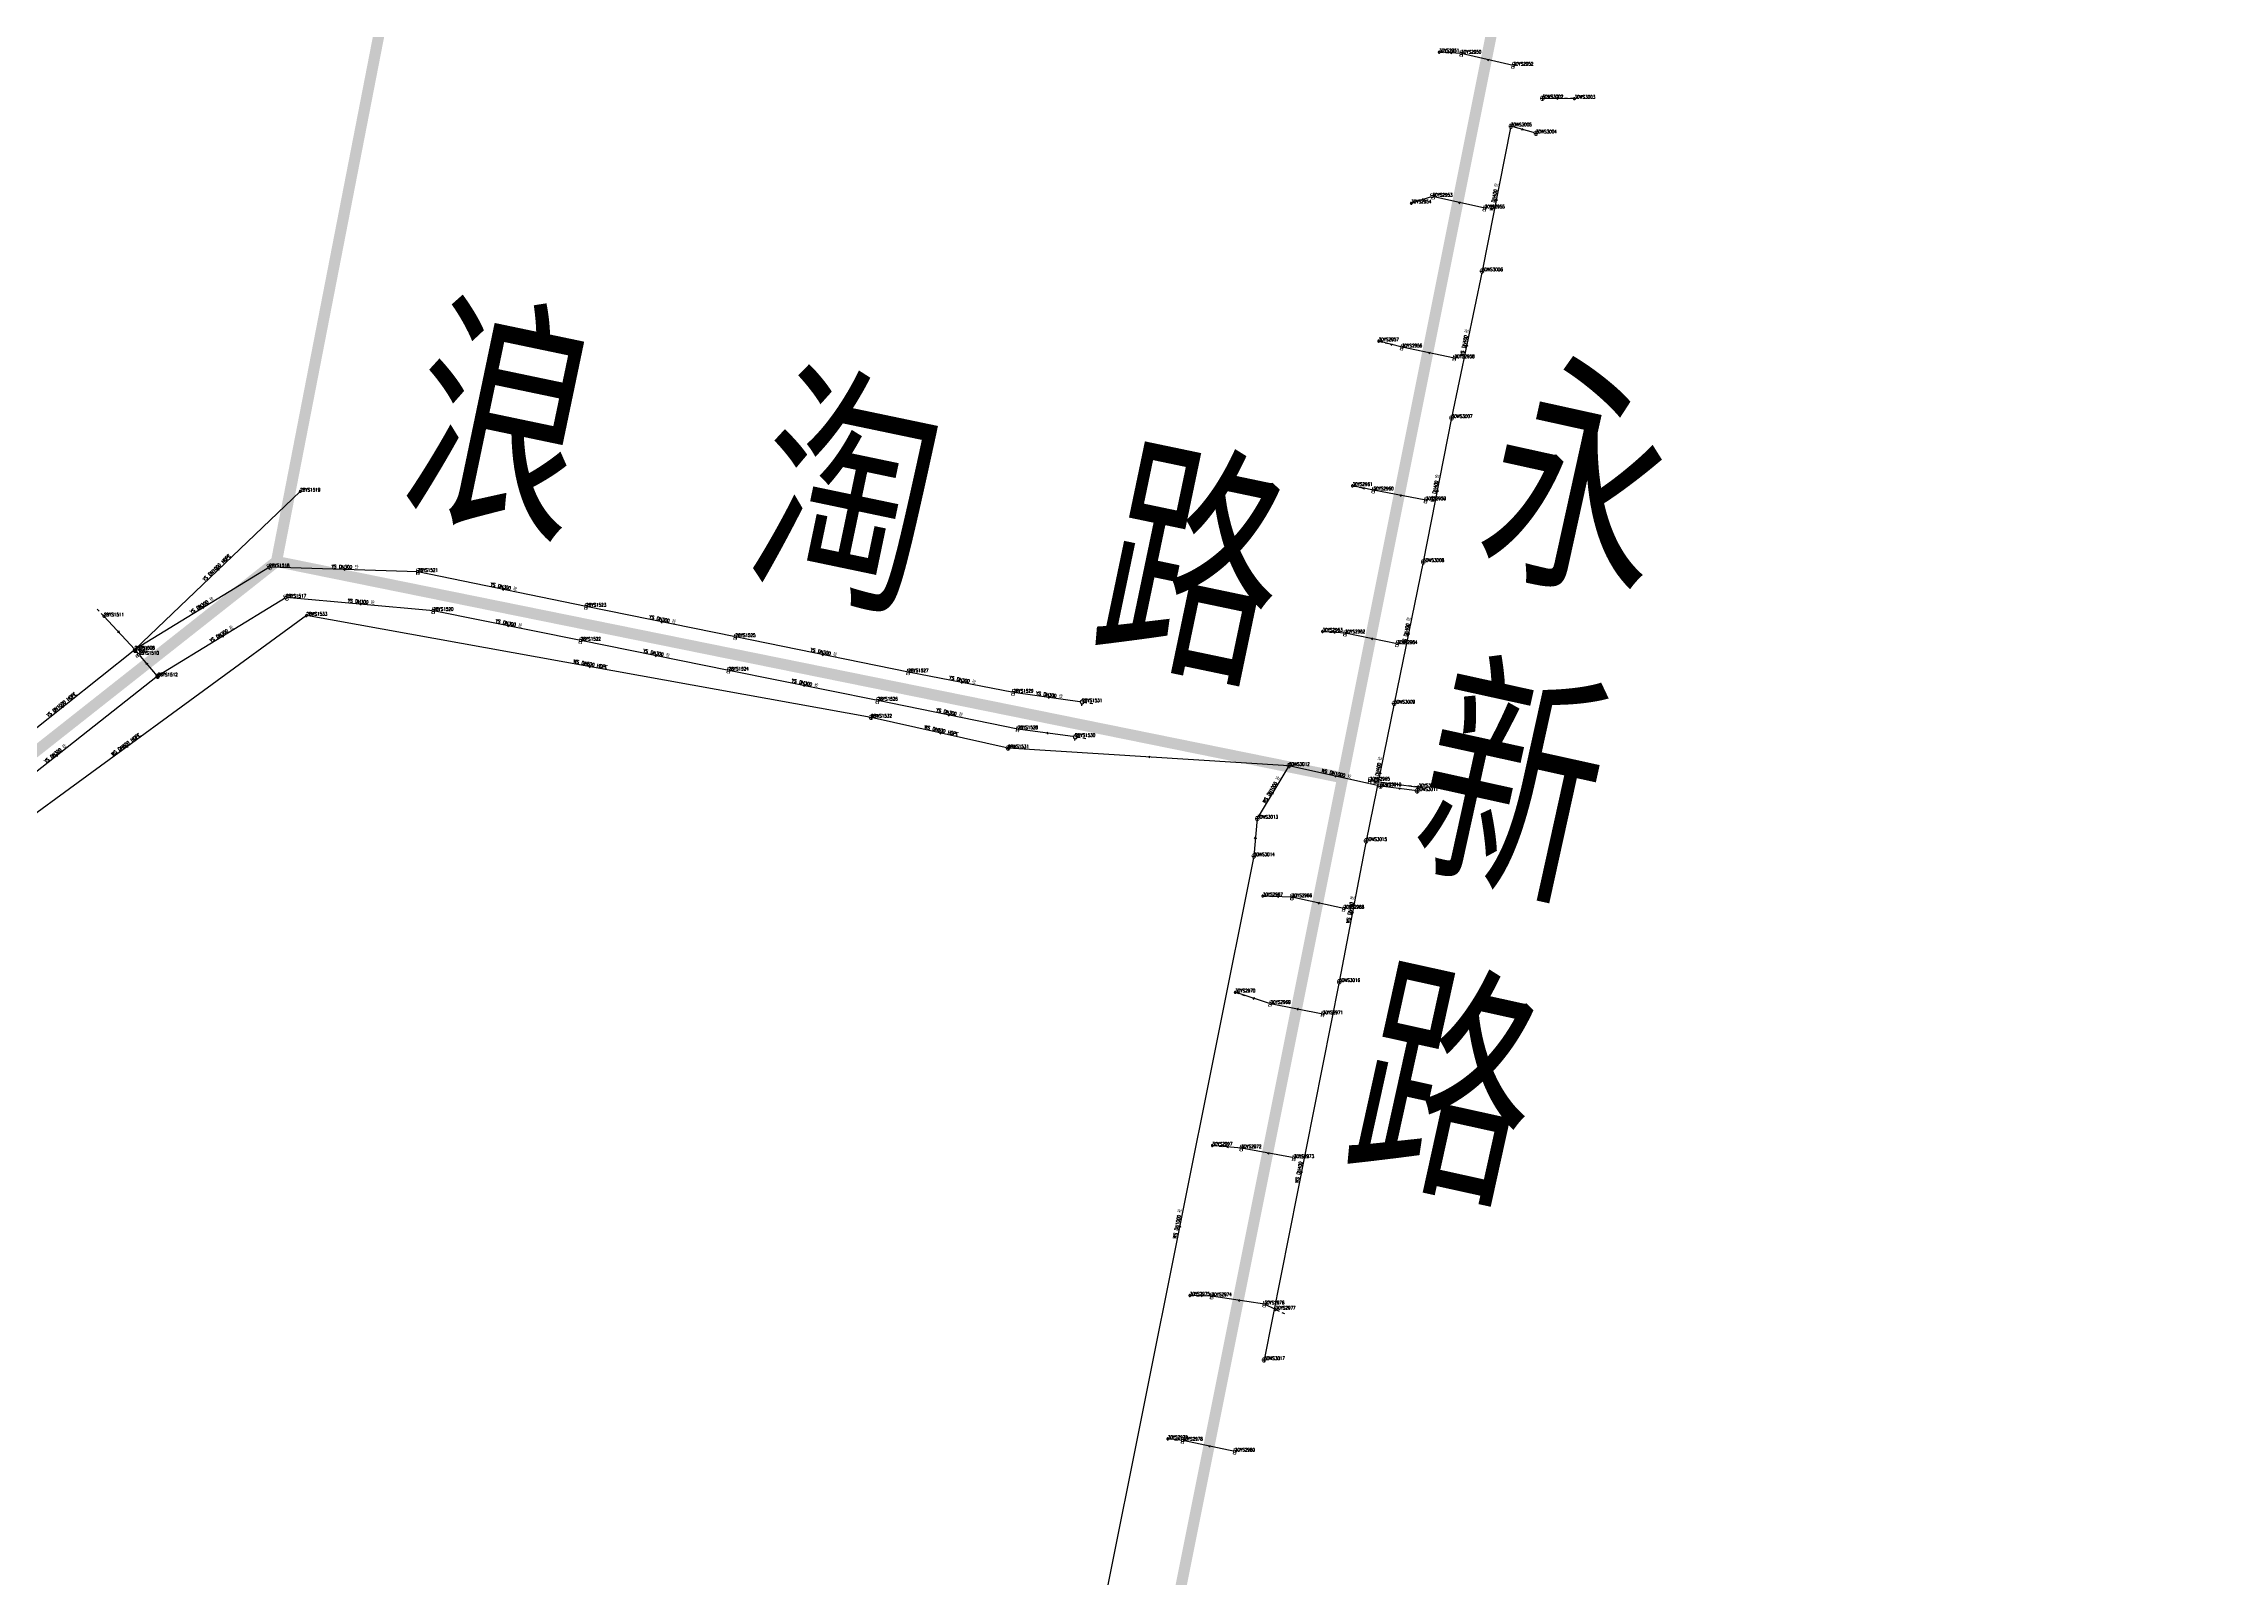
# Model space of a CAD drawing. Extents: x 78813 to 99477, y 2421021 to 2448125.
# Drawn here: x 82647 to 83236, y 2434216 to 2434630 of the extents above; entities that cross this region are included whole.
import ezdxf
from ezdxf.enums import TextEntityAlignment as Align

# ---------------------------------------------------------------- set-up
doc = ezdxf.new("R2010")
doc.units = 0
doc.set_wipeout_variables(frame=1)
doc.layers.get('0').update_dxf_attribs({"linetype": 'CONTINUOUS'})
for name, color, linetype in [('DX_WS', 16, 'CONTINUOUS'), ('DX_YS', 42, 'CONTINUOUS'), ('道路', 5, 'CONTINUOUS')]:
    doc.layers.add(name, color=color, linetype=linetype)
for name, color, linetype, true_color in [('WSLINE', 7, 'CONTINUOUS', 0x7f0000), ('YSANNEXE', 7, 'CONTINUOUS', 0xcc9900), ('YSLINE', 7, 'CONTINUOUS', 0xcc9900)]:
    doc.layers.add(name, color=color, linetype=linetype, true_color=true_color)
doc.layers.add('道路名称', color=7, linetype='CONTINUOUS', lineweight=0)
doc.styles.add('CcNameZT', font='txt.SHX', dxfattribs={"width": 0.8, "bigfont": 'HZTXT.SHX'})
doc.styles.get("Standard").update_dxf_attribs({"font": 'txt.shx', "bigfont": 'hztxt.shx'})
doc.styles.add('宋体0.7', font='', dxfattribs={"width": 0.7})
doc.styles.get('宋体0.7').set_extended_font_data('SimSun')

# ---------------------------------------------------------------- blocks, each defined once
blk = doc.blocks.new('PS污水井')
blk.add_lwpolyline([(1, 0), (1, 0.1), (1, 0.1), (1, 0.2), (1, 0.3), (0.9, 0.3), (0.9, 0.4), (0.9, 0.5), (0.8, 0.5), (0.8, 0.6), (0.8, 0.6), (0.7, 0.7), (0.7, 0.7), (0.6, 0.8), (0.6, 0.8), (0.5, 0.9), (0.4, 0.9), (0.4, 0.9), (0.3, 1), (0.2, 1), (0.2, 1), (0.1, 1), (0, 1), (0, 1), (-0.1, 1), (-0.2, 1), (-0.2, 1), (-0.3, 1), (-0.4, 0.9), (-0.4, 0.9), (-0.5, 0.9), (-0.6, 0.8), (-0.6, 0.8), (-0.7, 0.7), (-0.7, 0.7), (-0.8, 0.6), (-0.8, 0.6), (-0.8, 0.5), (-0.9, 0.5), (-0.9, 0.4), (-0.9, 0.3), (-1, 0.3), (-1, 0.2), (-1, 0.1), (-1, 0.1), (-1, 0), (-1, -0.1), (-1, -0.1), (-1, -0.2), (-1, -0.3), (-0.9, -0.3), (-0.9, -0.4), (-0.9, -0.5), (-0.8, -0.5), (-0.8, -0.6), (-0.8, -0.6), (-0.7, -0.7), (-0.7, -0.7), (-0.6, -0.8), (-0.6, -0.8), (-0.5, -0.9), (-0.4, -0.9), (-0.4, -0.9), (-0.3, -1), (-0.2, -1), (-0.2, -1), (-0.1, -1), (0, -1), (0, -1), (0.1, -1), (0.2, -1), (0.2, -1), (0.3, -1), (0.4, -0.9), (0.4, -0.9), (0.5, -0.9), (0.6, -0.8), (0.6, -0.8), (0.7, -0.7), (0.7, -0.7), (0.8, -0.6), (0.8, -0.6), (0.8, -0.5), (0.9, -0.5), (0.9, -0.4), (0.9, -0.3), (1, -0.3), (1, -0.2), (1, -0.1), (1, 0)], close=True)
blk.add_wipeout([(1, 0), (1, 0.1), (1, 0.1), (1, 0.2), (1, 0.3), (0.9, 0.3), (0.9, 0.4), (0.9, 0.5), (0.8, 0.5), (0.8, 0.6), (0.8, 0.6), (0.7, 0.7), (0.7, 0.7), (0.6, 0.8), (0.6, 0.8), (0.5, 0.9), (0.4, 0.9), (0.4, 0.9), (0.3, 1), (0.2, 1), (0.2, 1), (0.1, 1), (0, 1), (0, 1), (-0.1, 1), (-0.2, 1), (-0.2, 1), (-0.3, 1), (-0.4, 0.9), (-0.4, 0.9), (-0.5, 0.9), (-0.6, 0.8), (-0.6, 0.8), (-0.7, 0.7), (-0.7, 0.7), (-0.8, 0.6), (-0.8, 0.6), (-0.8, 0.5), (-0.9, 0.5), (-0.9, 0.4), (-0.9, 0.3), (-1, 0.3), (-1, 0.2), (-1, 0.1), (-1, 0.1), (-1, 0), (-1, -0.1), (-1, -0.1), (-1, -0.2), (-1, -0.3), (-0.9, -0.3), (-0.9, -0.4), (-0.9, -0.5), (-0.8, -0.5), (-0.8, -0.6), (-0.8, -0.6), (-0.7, -0.7), (-0.7, -0.7), (-0.6, -0.8), (-0.6, -0.8), (-0.5, -0.9), (-0.4, -0.9), (-0.4, -0.9), (-0.3, -1), (-0.2, -1), (-0.2, -1), (-0.1, -1), (0, -1), (0, -1), (0.1, -1), (0.2, -1), (0.2, -1), (0.3, -1), (0.4, -0.9), (0.4, -0.9), (0.5, -0.9), (0.6, -0.8), (0.6, -0.8), (0.7, -0.7), (0.7, -0.7), (0.8, -0.6), (0.8, -0.6), (0.8, -0.5), (0.9, -0.5), (0.9, -0.4), (0.9, -0.3), (1, -0.3), (1, -0.2), (1, -0.1)])
for p, q in [((-1, 0), (0, 0)), ((0, 1), (0, 0)), ((0, 0), (0, -1)), ((0, 0), (1, 0))]:
    blk.add_line(p, q)
blk = doc.blocks.new('PS非普查')
blk.add_lwpolyline([(3.7, 0), (5.3, 0)])
blk.add_wipeout([(0.5, 0), (0.5, 0), (0.5, 0.1), (0.5, 0.1), (0.5, 0.1), (0.5, 0.2), (0.5, 0.2), (0.4, 0.2), (0.4, 0.3), (0.4, 0.3), (0.4, 0.3), (0.4, 0.3), (0.3, 0.4), (0.3, 0.4), (0.3, 0.4), (0.2, 0.4), (0.2, 0.4), (0.2, 0.5), (0.2, 0.5), (0.1, 0.5), (0.1, 0.5), (0.1, 0.5), (0, 0.5), (0, 0.5), (-0.1, 0.5), (-0.1, 0.5), (-0.1, 0.5), (-0.2, 0.5), (-0.2, 0.5), (-0.2, 0.4), (-0.3, 0.4), (-0.3, 0.4), (-0.3, 0.4), (-0.3, 0.4), (-0.4, 0.3), (-0.4, 0.3), (-0.4, 0.3), (-0.4, 0.3), (-0.4, 0.2), (-0.5, 0.2), (-0.5, 0.2), (-0.5, 0.1), (-0.5, 0.1), (-0.5, 0.1), (-0.5, 0), (-0.5, 0), (-0.5, 0), (-0.5, -0.1), (-0.5, -0.1), (-0.5, -0.1), (-0.5, -0.2), (-0.5, -0.2), (-0.4, -0.2), (-0.4, -0.3), (-0.4, -0.3), (-0.4, -0.3), (-0.4, -0.3), (-0.3, -0.4), (-0.3, -0.4), (-0.3, -0.4), (-0.3, -0.4), (-0.2, -0.4), (-0.2, -0.5), (-0.2, -0.5), (-0.1, -0.5), (-0.1, -0.5), (-0.1, -0.5), (0, -0.5), (0, -0.5), (0.1, -0.5), (0.1, -0.5), (0.1, -0.5), (0.2, -0.5), (0.2, -0.5), (0.2, -0.4), (0.2, -0.4), (0.3, -0.4), (0.3, -0.4), (0.3, -0.4), (0.4, -0.3), (0.4, -0.3), (0.4, -0.3), (0.4, -0.3), (0.4, -0.2), (0.5, -0.2), (0.5, -0.2), (0.5, -0.1), (0.5, -0.1), (0.5, -0.1)])
blk.add_line((0.5, 0), (2.1, 0))
blk.add_lwpolyline([(0.5, 0), (0.5, 0), (0.5, 0.1), (0.5, 0.1), (0.5, 0.1), (0.5, 0.2), (0.5, 0.2), (0.4, 0.2), (0.4, 0.3), (0.4, 0.3), (0.4, 0.3), (0.4, 0.3), (0.3, 0.4), (0.3, 0.4), (0.3, 0.4), (0.2, 0.4), (0.2, 0.4), (0.2, 0.5), (0.2, 0.5), (0.1, 0.5), (0.1, 0.5), (0.1, 0.5), (0, 0.5), (0, 0.5), (-0.1, 0.5), (-0.1, 0.5), (-0.1, 0.5), (-0.2, 0.5), (-0.2, 0.5), (-0.2, 0.4), (-0.3, 0.4), (-0.3, 0.4), (-0.3, 0.4), (-0.3, 0.4), (-0.4, 0.3), (-0.4, 0.3), (-0.4, 0.3), (-0.4, 0.3), (-0.4, 0.2), (-0.5, 0.2), (-0.5, 0.2), (-0.5, 0.1), (-0.5, 0.1), (-0.5, 0.1), (-0.5, 0), (-0.5, 0), (-0.5, 0), (-0.5, -0.1), (-0.5, -0.1), (-0.5, -0.1), (-0.5, -0.2), (-0.5, -0.2), (-0.4, -0.2), (-0.4, -0.3), (-0.4, -0.3), (-0.4, -0.3), (-0.4, -0.3), (-0.3, -0.4), (-0.3, -0.4), (-0.3, -0.4), (-0.3, -0.4), (-0.2, -0.4), (-0.2, -0.5), (-0.2, -0.5), (-0.1, -0.5), (-0.1, -0.5), (-0.1, -0.5), (0, -0.5), (0, -0.5), (0.1, -0.5), (0.1, -0.5), (0.1, -0.5), (0.2, -0.5), (0.2, -0.5), (0.2, -0.4), (0.2, -0.4), (0.3, -0.4), (0.3, -0.4), (0.3, -0.4), (0.4, -0.3), (0.4, -0.3), (0.4, -0.3), (0.4, -0.3), (0.4, -0.2), (0.5, -0.2), (0.5, -0.2), (0.5, -0.1), (0.5, -0.1), (0.5, -0.1), (0.5, 0)], close=True)
blk = doc.blocks.new('PS管线点')
blk.add_wipeout([(0.5, 0), (0.5, 0), (0.5, 0.1), (0.5, 0.1), (0.5, 0.1), (0.5, 0.2), (0.5, 0.2), (0.4, 0.2), (0.4, 0.3), (0.4, 0.3), (0.4, 0.3), (0.4, 0.3), (0.3, 0.4), (0.3, 0.4), (0.3, 0.4), (0.2, 0.4), (0.2, 0.4), (0.2, 0.5), (0.2, 0.5), (0.1, 0.5), (0.1, 0.5), (0.1, 0.5), (0, 0.5), (0, 0.5), (-0.1, 0.5), (-0.1, 0.5), (-0.1, 0.5), (-0.2, 0.5), (-0.2, 0.5), (-0.2, 0.4), (-0.3, 0.4), (-0.3, 0.4), (-0.3, 0.4), (-0.3, 0.4), (-0.4, 0.3), (-0.4, 0.3), (-0.4, 0.3), (-0.4, 0.3), (-0.4, 0.2), (-0.5, 0.2), (-0.5, 0.2), (-0.5, 0.1), (-0.5, 0.1), (-0.5, 0.1), (-0.5, 0), (-0.5, 0), (-0.5, 0), (-0.5, -0.1), (-0.5, -0.1), (-0.5, -0.1), (-0.5, -0.2), (-0.5, -0.2), (-0.4, -0.2), (-0.4, -0.3), (-0.4, -0.3), (-0.4, -0.3), (-0.4, -0.3), (-0.3, -0.4), (-0.3, -0.4), (-0.3, -0.4), (-0.3, -0.4), (-0.2, -0.4), (-0.2, -0.5), (-0.2, -0.5), (-0.1, -0.5), (-0.1, -0.5), (-0.1, -0.5), (0, -0.5), (0, -0.5), (0.1, -0.5), (0.1, -0.5), (0.1, -0.5), (0.2, -0.5), (0.2, -0.5), (0.2, -0.4), (0.2, -0.4), (0.3, -0.4), (0.3, -0.4), (0.3, -0.4), (0.4, -0.3), (0.4, -0.3), (0.4, -0.3), (0.4, -0.3), (0.4, -0.2), (0.5, -0.2), (0.5, -0.2), (0.5, -0.1), (0.5, -0.1), (0.5, -0.1)])
blk.add_lwpolyline([(0.5, 0), (0.5, 0), (0.5, 0.1), (0.5, 0.1), (0.5, 0.1), (0.5, 0.2), (0.5, 0.2), (0.4, 0.2), (0.4, 0.3), (0.4, 0.3), (0.4, 0.3), (0.4, 0.3), (0.3, 0.4), (0.3, 0.4), (0.3, 0.4), (0.2, 0.4), (0.2, 0.4), (0.2, 0.5), (0.2, 0.5), (0.1, 0.5), (0.1, 0.5), (0.1, 0.5), (0, 0.5), (0, 0.5), (-0.1, 0.5), (-0.1, 0.5), (-0.1, 0.5), (-0.2, 0.5), (-0.2, 0.5), (-0.2, 0.4), (-0.3, 0.4), (-0.3, 0.4), (-0.3, 0.4), (-0.3, 0.4), (-0.4, 0.3), (-0.4, 0.3), (-0.4, 0.3), (-0.4, 0.3), (-0.4, 0.2), (-0.5, 0.2), (-0.5, 0.2), (-0.5, 0.1), (-0.5, 0.1), (-0.5, 0.1), (-0.5, 0), (-0.5, 0), (-0.5, 0), (-0.5, -0.1), (-0.5, -0.1), (-0.5, -0.1), (-0.5, -0.2), (-0.5, -0.2), (-0.4, -0.2), (-0.4, -0.3), (-0.4, -0.3), (-0.4, -0.3), (-0.4, -0.3), (-0.3, -0.4), (-0.3, -0.4), (-0.3, -0.4), (-0.3, -0.4), (-0.2, -0.4), (-0.2, -0.5), (-0.2, -0.5), (-0.1, -0.5), (-0.1, -0.5), (-0.1, -0.5), (0, -0.5), (0, -0.5), (0.1, -0.5), (0.1, -0.5), (0.1, -0.5), (0.2, -0.5), (0.2, -0.5), (0.2, -0.4), (0.2, -0.4), (0.3, -0.4), (0.3, -0.4), (0.3, -0.4), (0.4, -0.3), (0.4, -0.3), (0.4, -0.3), (0.4, -0.3), (0.4, -0.2), (0.5, -0.2), (0.5, -0.2), (0.5, -0.1), (0.5, -0.1), (0.5, -0.1), (0.5, 0)], close=True)
blk = doc.blocks.new('测量点')
h = blk.add_hatch(color=256)
edge = h.paths.add_edge_path()
edge.add_arc((0, 0), 0.5, 0, 360)
blk.add_circle((0, 0), 0.5)
blk = doc.blocks.new('gc01')
h = blk.add_hatch(color=256)
edge = h.paths.add_edge_path()
edge.add_arc((0, 0), 0.5, 0, 360)
edge.add_arc((0, 0), 0.5, 0, 360)
blk.add_circle((0, 0), 0.5)
blk = doc.blocks.new('LX')
for p, q in [((-0.866, 0.5), (0, 0)), ((0, 0), (-0.866, -0.5))]:
    blk.add_line(p, q)
blk = doc.blocks.new('PS雨篦')
blk.add_lwpolyline([(-1.5, 0.5), (0, 0.5), (1.5, 0.5), (1.5, -0.5), (0, -0.5), (-1.5, -0.5)], close=True)
blk.add_wipeout([(-1.5, 0.5), (0, 0.5), (1.5, 0.5), (1.5, -0.5), (0, -0.5), (-1.5, -0.5)])
for p, q in [((-0.5, -0.5), (-0.5, 0.5)), ((0.5, -0.5), (0.5, 0.5))]:
    blk.add_line(p, q)
blk = doc.blocks.new('PS雨水井')
blk.add_lwpolyline([(1, 0), (1, 0.1), (1, 0.1), (1, 0.2), (1, 0.3), (0.9, 0.3), (0.9, 0.4), (0.9, 0.5), (0.8, 0.5), (0.8, 0.6), (0.8, 0.6), (0.7, 0.7), (0.7, 0.7), (0.6, 0.8), (0.6, 0.8), (0.5, 0.9), (0.4, 0.9), (0.4, 0.9), (0.3, 1), (0.2, 1), (0.2, 1), (0.1, 1), (0, 1), (0, 1), (-0.1, 1), (-0.2, 1), (-0.2, 1), (-0.3, 1), (-0.4, 0.9), (-0.4, 0.9), (-0.5, 0.9), (-0.6, 0.8), (-0.6, 0.8), (-0.7, 0.7), (-0.7, 0.7), (-0.8, 0.6), (-0.8, 0.6), (-0.8, 0.5), (-0.9, 0.5), (-0.9, 0.4), (-0.9, 0.3), (-1, 0.3), (-1, 0.2), (-1, 0.1), (-1, 0.1), (-1, 0), (-1, -0.1), (-1, -0.1), (-1, -0.2), (-1, -0.3), (-0.9, -0.3), (-0.9, -0.4), (-0.9, -0.5), (-0.8, -0.5), (-0.8, -0.6), (-0.8, -0.6), (-0.7, -0.7), (-0.7, -0.7), (-0.6, -0.8), (-0.6, -0.8), (-0.5, -0.9), (-0.4, -0.9), (-0.4, -0.9), (-0.3, -1), (-0.2, -1), (-0.2, -1), (-0.1, -1), (0, -1), (0, -1), (0.1, -1), (0.2, -1), (0.2, -1), (0.3, -1), (0.4, -0.9), (0.4, -0.9), (0.5, -0.9), (0.6, -0.8), (0.6, -0.8), (0.7, -0.7), (0.7, -0.7), (0.8, -0.6), (0.8, -0.6), (0.8, -0.5), (0.9, -0.5), (0.9, -0.4), (0.9, -0.3), (1, -0.3), (1, -0.2), (1, -0.1), (1, 0)], close=True)
blk.add_wipeout([(1, 0), (1, 0.1), (1, 0.1), (1, 0.2), (1, 0.3), (0.9, 0.3), (0.9, 0.4), (0.9, 0.5), (0.8, 0.5), (0.8, 0.6), (0.8, 0.6), (0.7, 0.7), (0.7, 0.7), (0.6, 0.8), (0.6, 0.8), (0.5, 0.9), (0.4, 0.9), (0.4, 0.9), (0.3, 1), (0.2, 1), (0.2, 1), (0.1, 1), (0, 1), (0, 1), (-0.1, 1), (-0.2, 1), (-0.2, 1), (-0.3, 1), (-0.4, 0.9), (-0.4, 0.9), (-0.5, 0.9), (-0.6, 0.8), (-0.6, 0.8), (-0.7, 0.7), (-0.7, 0.7), (-0.8, 0.6), (-0.8, 0.6), (-0.8, 0.5), (-0.9, 0.5), (-0.9, 0.4), (-0.9, 0.3), (-1, 0.3), (-1, 0.2), (-1, 0.1), (-1, 0.1), (-1, 0), (-1, -0.1), (-1, -0.1), (-1, -0.2), (-1, -0.3), (-0.9, -0.3), (-0.9, -0.4), (-0.9, -0.5), (-0.8, -0.5), (-0.8, -0.6), (-0.8, -0.6), (-0.7, -0.7), (-0.7, -0.7), (-0.6, -0.8), (-0.6, -0.8), (-0.5, -0.9), (-0.4, -0.9), (-0.4, -0.9), (-0.3, -1), (-0.2, -1), (-0.2, -1), (-0.1, -1), (0, -1), (0, -1), (0.1, -1), (0.2, -1), (0.2, -1), (0.3, -1), (0.4, -0.9), (0.4, -0.9), (0.5, -0.9), (0.6, -0.8), (0.6, -0.8), (0.7, -0.7), (0.7, -0.7), (0.8, -0.6), (0.8, -0.6), (0.8, -0.5), (0.9, -0.5), (0.9, -0.4), (0.9, -0.3), (1, -0.3), (1, -0.2), (1, -0.1)])
for p, q in [((-1, 0), (0, 0)), ((-0.9, 0.5), (0, 0.5)), ((0, 1), (0, 0)), ((0, 0.5), (0.9, 0.5)), ((0, 0), (0, -1)), ((0, 0), (1, 0)), ((-0.9, -0.5), (0, -0.5)), ((0, -0.5), (0.9, -0.5))]:
    blk.add_line(p, q)
blk = doc.blocks.new('PS预留口')
blk.add_lwpolyline([(4.2, 0), (5.8, 0)])
blk.add_wipeout([(1, 0), (1, 0.1), (1, 0.1), (1, 0.2), (1, 0.3), (0.9, 0.3), (0.9, 0.4), (0.9, 0.5), (0.8, 0.5), (0.8, 0.6), (0.8, 0.6), (0.7, 0.7), (0.7, 0.7), (0.6, 0.8), (0.6, 0.8), (0.5, 0.9), (0.4, 0.9), (0.4, 0.9), (0.3, 1), (0.2, 1), (0.2, 1), (0.1, 1), (0, 1), (0, 1), (-0.1, 1), (-0.2, 1), (-0.2, 1), (-0.3, 1), (-0.4, 0.9), (-0.4, 0.9), (-0.5, 0.9), (-0.6, 0.8), (-0.6, 0.8), (-0.7, 0.7), (-0.7, 0.7), (-0.8, 0.6), (-0.8, 0.6), (-0.8, 0.5), (-0.9, 0.5), (-0.9, 0.4), (-0.9, 0.3), (-1, 0.3), (-1, 0.2), (-1, 0.1), (-1, 0.1), (-1, 0), (-1, -0.1), (-1, -0.1), (-1, -0.2), (-1, -0.3), (-0.9, -0.3), (-0.9, -0.4), (-0.9, -0.5), (-0.8, -0.5), (-0.8, -0.6), (-0.8, -0.6), (-0.7, -0.7), (-0.7, -0.7), (-0.6, -0.8), (-0.6, -0.8), (-0.5, -0.9), (-0.4, -0.9), (-0.4, -0.9), (-0.3, -1), (-0.2, -1), (-0.2, -1), (-0.1, -1), (0, -1), (0, -1), (0.1, -1), (0.2, -1), (0.2, -1), (0.3, -1), (0.4, -0.9), (0.4, -0.9), (0.5, -0.9), (0.6, -0.8), (0.6, -0.8), (0.7, -0.7), (0.7, -0.7), (0.8, -0.6), (0.8, -0.6), (0.8, -0.5), (0.9, -0.5), (0.9, -0.4), (0.9, -0.3), (1, -0.3), (1, -0.2), (1, -0.1)])
blk.add_line((1, 0), (2.6, 0))
blk.add_lwpolyline([(1, 0), (1, 0.1), (1, 0.1), (1, 0.2), (1, 0.3), (0.9, 0.3), (0.9, 0.4), (0.9, 0.5), (0.8, 0.5), (0.8, 0.6), (0.8, 0.6), (0.7, 0.7), (0.7, 0.7), (0.6, 0.8), (0.6, 0.8), (0.5, 0.9), (0.4, 0.9), (0.4, 0.9), (0.3, 1), (0.2, 1), (0.2, 1), (0.1, 1), (0, 1), (0, 1), (-0.1, 1), (-0.2, 1), (-0.2, 1), (-0.3, 1), (-0.4, 0.9), (-0.4, 0.9), (-0.5, 0.9), (-0.6, 0.8), (-0.6, 0.8), (-0.7, 0.7), (-0.7, 0.7), (-0.8, 0.6), (-0.8, 0.6), (-0.8, 0.5), (-0.9, 0.5), (-0.9, 0.4), (-0.9, 0.3), (-1, 0.3), (-1, 0.2), (-1, 0.1), (-1, 0.1), (-1, 0), (-1, -0.1), (-1, -0.1), (-1, -0.2), (-1, -0.3), (-0.9, -0.3), (-0.9, -0.4), (-0.9, -0.5), (-0.8, -0.5), (-0.8, -0.6), (-0.8, -0.6), (-0.7, -0.7), (-0.7, -0.7), (-0.6, -0.8), (-0.6, -0.8), (-0.5, -0.9), (-0.4, -0.9), (-0.4, -0.9), (-0.3, -1), (-0.2, -1), (-0.2, -1), (-0.1, -1), (0, -1), (0, -1), (0.1, -1), (0.2, -1), (0.2, -1), (0.3, -1), (0.4, -0.9), (0.4, -0.9), (0.5, -0.9), (0.6, -0.8), (0.6, -0.8), (0.7, -0.7), (0.7, -0.7), (0.8, -0.6), (0.8, -0.6), (0.8, -0.5), (0.9, -0.5), (0.9, -0.4), (0.9, -0.3), (1, -0.3), (1, -0.2), (1, -0.1), (1, 0)], close=True)
for points in [[(0, 1), (0, 2)], [(0, -2), (0, -1)]]:
    blk.add_lwpolyline(points)

msp = doc.modelspace()

# ---------------------------------------------------------------- linework, layer by layer
at = {"layer": 'WSLINE'}
for p, q in [((83051.77, 2434615), (83060.41, 2434614.89)), ((83043.27, 2434607.44), (83035.48, 2434568.36)), ((83050.04, 2434605.55), (83043.27, 2434607.44)), ((83035.48, 2434568.36), (83027.29, 2434528.76)), ((83027.29, 2434528.76), (83019.64, 2434489.92)), ((83019.64, 2434489.92), (83011.78, 2434451.74)), ((82718.32, 2434475.42), (82621.06, 2434404.34)), ((82870.65, 2434447.96), (82718.32, 2434475.42)), ((83011.78, 2434451.74), (83004.22, 2434414.66)), ((82907.61, 2434439.68), (82870.65, 2434447.96)), ((82983.37, 2434434.93), (82907.61, 2434439.68)), ((82983.37, 2434434.93), (82974.83, 2434420.66)), ((83008.07, 2434429.43), (82983.37, 2434434.93)), ((83017.99, 2434428.15), (83008.07, 2434429.43)), ((82974.83, 2434420.66), (82973.93, 2434410.56)), ((83004.22, 2434414.66), (82996.95, 2434376.63)), ((82973.93, 2434410.56), (82933.96, 2434211.22)), ((82996.95, 2434376.63), (82976.69, 2434274.6))]:
    msp.add_line(p, q, dxfattribs=at)
at = {"layer": 'YSLINE'}
for p, q in [((83029.89, 2434627.07), (83023.91, 2434627.45)), ((83043.93, 2434623.82), (83029.89, 2434627.07)), ((83022.12, 2434588.47), (83016.39, 2434586.68)), ((83036.21, 2434585.31), (83022.12, 2434588.47)), ((83013.91, 2434547.82), (83007.6, 2434549.47)), ((83028.07, 2434544.92), (83013.91, 2434547.82)), ((83006.21, 2434509.26), (83000.54, 2434510.43)), ((83020.34, 2434506.58), (83006.21, 2434509.26)), ((82708.31, 2434488.52), (82672, 2434466.32)), ((82748.38, 2434487.25), (82708.31, 2434488.52)), ((82793.79, 2434477.86), (82748.38, 2434487.25)), ((82712.81, 2434480.29), (82678.18, 2434459.05)), ((82663.68, 2434475.26), (82672, 2434466.32)), ((82792.32, 2434468.67), (82752.57, 2434476.75)), ((82834.07, 2434469.67), (82793.79, 2434477.86)), ((82832.24, 2434460.65), (82792.32, 2434468.67)), ((82880.71, 2434460.19), (82834.07, 2434469.67)), ((82998.53, 2434470.68), (82992.45, 2434471.13)), ((83012.63, 2434467.8), (82998.53, 2434470.68)), ((82632.72, 2434435), (82672, 2434466.32)), ((82673.1, 2434464.89), (82672, 2434466.32)), ((82678.18, 2434459.05), (82672, 2434466.32)), ((82678.18, 2434459.05), (82623.29, 2434415.81)), ((82872.44, 2434452.52), (82832.24, 2434460.65)), ((82909.04, 2434454.67), (82880.71, 2434460.19)), ((82927.61, 2434452.11), (82909.04, 2434454.67)), ((82984.2, 2434399.5), (82976.33, 2434399.76)), ((82998.24, 2434396.37), (82984.2, 2434399.5)), ((82978.44, 2434370.72), (82968.91, 2434373.79)), ((82992.54, 2434367.92), (82978.44, 2434370.72)), ((82970.55, 2434331.76), (82962.72, 2434332.46)), ((82984.76, 2434329.1), (82970.55, 2434331.76)), ((82962.54, 2434291.85), (82956.64, 2434292)), ((82976.77, 2434289.62), (82962.54, 2434291.85)), ((82979.78, 2434288.23), (82976.77, 2434289.62)), ((82954.74, 2434252.84), (82950.7, 2434253.32)), ((82968.83, 2434249.93), (82954.74, 2434252.84))]:
    msp.add_line(p, q, dxfattribs=at)

# ---------------------------------------------------------------- block references
at = {"layer": 'DX_WS', "yscale": 0.5, "zscale": 0.5}
for p, xscale, rotation in [((83039.37, 2434587.9), 0.4999999999533852, 78.97692032819363), ((83031.38, 2434548.56), 0.5000000001748419, 78.40396253743165), ((83023.46, 2434509.34), 0.4999999999533852, 78.97692032819363), ((83015.71, 2434470.83), 0.5000000001748419, 78.40396253743165), ((82794.48, 2434461.69), 0.5000000000922106, 169.5955042192217), ((82889.13, 2434443.82), 0.5000000001011828, 167.303673045282), ((82669.69, 2434439.88), 0.5000000000321009, 216.0050856988406), ((82945.49, 2434437.3), 0.4999999999931051, 176.4709978436582), ((82995.72, 2434432.18), 0.5000000001011828, 167.303673045282), ((82979.1, 2434427.79), 0.4999999998023205, 58.92339748563145), ((83013.03, 2434428.79), 0.5000000000230287, 172.4602932274575), ((82974.38, 2434415.61), 0.5000000001691864, 84.70649828116579), ((83000.58, 2434395.65), 0.4999999999533852, 78.97692032819363), ((82986.82, 2434325.62), 0.4999999999533852, 78.97692032819363), ((82953.95, 2434310.89), 0.5000000001748419, 78.40396253743165)]:
    msp.add_blockref('LX', p, dxfattribs=dict(at, xscale=xscale, rotation=rotation))
at = {"layer": 'YSANNEXE'}
for p, xscale, yscale, zscale, rotation in [((83036.91, 2434625.44), 0.499999999950513, 0.5, 0.5, 166.730718408793), ((83029.16, 2434586.89), 0.5000000000311501, 0.5, 0.5, 167.3036761612772), ((83020.99, 2434546.37), 0.5000000000004202, 0.5000000000004202, 0.5000000000004202, 168.4495917692695), ((83013.28, 2434507.92), 0.5000000000213466, 0.5, 0.5, 169.0225495482139), ((82694.33, 2434487.63), 0.4999999998822042, 0.5, 0.5, 223.5447893459853), ((82728.34, 2434487.88), 0.5000000000092051, 0.5, 0.5, 178.1898742757131), ((82771.09, 2434482.55), 0.5000000000004202, 0.5000000000004202, 0.5000000000004202, 168.4495917692695), ((82690.15, 2434477.42), 0.4999999999311674, 0.5, 0.5, 211.4214263919062), ((82732.69, 2434478.52), 0.500000000011617, 0.5, 0.5, 174.7521275033505), ((82813.93, 2434473.76), 0.5000000000004202, 0.5000000000004202, 0.5000000000004202, 168.4495917692695), ((82667.84, 2434470.79), 0.4999999998299261, 0.5, 0.5, 312.8349561583958), ((82695.49, 2434469.67), 0.4999999999311674, 0.5, 0.5, 211.4214263919062), ((82772.45, 2434472.71), 0.5000000000004202, 0.5000000000004202, 0.5000000000004202, 168.4495917692695), ((83005.58, 2434469.24), 0.5000000000004202, 0.5000000000004202, 0.5000000000004202, 168.4495917692695), ((82812.28, 2434464.66), 0.5000000000004202, 0.5000000000004202, 0.5000000000004202, 168.4495917692695), ((82857.39, 2434464.93), 0.5000000000004202, 0.5000000000004202, 0.5000000000004202, 168.4495917692695), ((82852.34, 2434456.59), 0.5000000000004202, 0.5000000000004202, 0.5000000000004202, 168.4495917692695), ((82894.88, 2434457.43), 0.5000000000213466, 0.5, 0.5, 169.0225495482139), ((82652.36, 2434450.66), 0.4999999999110407, 0.5, 0.5, 218.3881691911724), ((82918.33, 2434453.39), 0.5000000000025558, 0.5, 0.5, 171.8873385315862), ((82891.35, 2434448.66), 0.5000000000004202, 0.5000000000004202, 0.5000000000004202, 168.4495917692695), ((82918, 2434443.76), 0.4999999999847183, 0.5, 0.5, 172.4602963487976), ((82650.73, 2434437.43), 0.500000000041047, 0.5, 0.5, 218.2969199518953), ((82991.22, 2434397.93), 0.5000000000311501, 0.5, 0.5, 167.3036761612772), ((82985.49, 2434369.32), 0.5000000000213466, 0.5, 0.5, 169.0225495482139), ((82977.65, 2434330.43), 0.4999999999950244, 0.5, 0.5, 169.5955073638461), ((82969.65, 2434290.73), 0.5000000000043948, 0.5, 0.5, 171.3143807400246), ((82961.79, 2434251.39), 0.5000000000004202, 0.5000000000004202, 0.5000000000004202, 168.4495917692695)]:
    msp.add_blockref('LX', p, dxfattribs=dict(at, xscale=xscale, yscale=yscale, zscale=zscale, rotation=rotation))

# ---------------------------------------------------------------- texts
at = {"layer": 'DX_WS', "style": 'CcNameZT', "width": 0.8}
for s, rotation, p in [(' WS DN400 砼', 78.73123, (83039.13, 2434587.95, -2.11)), (' WS DN400 砼', 78.30886, (83031.14, 2434548.61, -2.01)), (' WS DN400 砼', 78.8669, (83023.22, 2434509.39, -1.81)), (' WS DN400 砼', 78.36658, (83015.47, 2434470.88, -1.49)), (' WS DN600 HDPE', 349.7803, (82794.53, 2434461.94, 0.02)), (' WS DN600 HDPE', 347.37012, (82889.18, 2434444.06, 0.17)), (' WS DN600 HDPE', 36.16196, (82669.54, 2434440.08, -0.27)), (' WS DN1000 砼', 347.45646, (82995.78, 2434432.42, -1.06)), (' WS DN400 砼', 79.17327, (83000.34, 2434395.69, -2.01)), (' WS DN400 砼', 78.77151, (82986.57, 2434325.67, -2.01)), (' WS DN1000 砼', 78.66138, (82953.7, 2434310.94, -0.38))]:
    msp.add_text(s, height=0.9, rotation=rotation, dxfattribs=at).set_placement(p, align=Align.CENTER)
at = {"layer": 'DX_YS', "style": 'CcNameZT', "width": 0.8}
for s, rotation, p in [(' YS DN1000 HDPE', 43.66467, (82694.15, 2434487.81, 1.23)), (' YS DN300 砼', 358.17487, (82728.35, 2434488.13, 2.3)), (' YS DN300 砼', 31.44476, (82690.03, 2434477.64, 2.21)), (' YS DN300 砼', 354.9012, (82732.71, 2434478.77, 2.36)), (' YS DN300 砼', 348.32223, (82771.14, 2434482.8, 2.27)), (' YS DN300 砼', 348.51636, (82772.5, 2434472.95, 2.28)), (' YS DN300 砼', 348.50582, (82813.98, 2434474.01, 2.34)), (' YS DN300 砼', 31.53138, (82695.36, 2434469.88, 2.23)), (' YS DN300 砼', 348.64564, (82812.33, 2434464.91, 2.41)), (' YS DN300 砼', 348.50828, (82857.45, 2434465.17, 2.23)), (' YS DN300 砼', 348.55746, (82852.39, 2434456.83, 2.46)), (' YS DN300 砼', 348.9774, (82894.93, 2434457.67, 2.23)), (' YS DN1000 HDPE', 38.56489, (82652.2, 2434450.86, 1.23)), (' YS DN300 砼', 348.47758, (82891.4, 2434448.91, 2.32)), (' YS DN300 砼', 352.15306, (82918.36, 2434453.64, 2.44)), (' YS DN300 砼', 38.2299, (82650.58, 2434437.62, 2.52))]:
    msp.add_text(s, height=0.9, rotation=rotation, dxfattribs=at).set_placement(p, align=Align.CENTER)

# ---------------------------------------------------------------- next in the draw order: block references
at = {"layer": 'DX_WS', "xscale": 0.5, "yscale": 0.5, "zscale": 0.5}
for name, p in [('PS污水井', (83051.77, 2434615, -0.33)), ('PS污水井', (83043.27, 2434607.44, -1.67)), ('PS污水井', (83050.04, 2434605.55, -1.49)), ('PS污水井', (83035.48, 2434568.36, -2.11)), ('PS污水井', (83027.29, 2434528.76, -2.01)), ('PS污水井', (83019.64, 2434489.92, -1.81)), ('PS管线点', (82718.32, 2434475.42, 0.02)), ('PS污水井', (83011.78, 2434451.74, -1.49)), ('PS污水井', (82870.65, 2434447.96, 0.17)), ('PS污水井', (82907.61, 2434439.68, 0.15)), ('PS污水井', (82983.37, 2434434.93, -0.98)), ('PS污水井', (83008.07, 2434429.43, -1.06)), ('PS污水井', (83017.99, 2434428.15, -1.05)), ('PS污水井', (82974.83, 2434420.66, -1.2)), ('PS污水井', (83004.22, 2434414.66, -1.89)), ('PS污水井', (82973.93, 2434410.56, -0.29)), ('PS污水井', (82996.95, 2434376.63, -2.01)), ('PS污水井', (82976.69, 2434274.6, -1.9))]:
    msp.add_blockref(name, p, dxfattribs=at)
at = {"layer": 'DX_WS', "xscale": 0.5000000000017355, "yscale": 0.5, "zscale": 0.5, "rotation": 179.2853811478758}
msp.add_blockref('PS非普查', (83060.41, 2434614.89, -0.38), dxfattribs=at)
at = {"layer": 'DX_YS', "yscale": 0.5, "zscale": 0.5}
for name, p, xscale, rotation in [('PS非普查', (83023.91, 2434627.45, 0.34), 0.4999999999906265, 356.3402752533373), ('PS雨篦', (83029.89, 2434627.07, 0.54), 0.5000000001976532, 86.34027524817097), ('PS雨篦', (83043.93, 2434623.82, 0.55), 0.5000000000803684, 76.95233157749637), ('PS非普查', (83016.39, 2434586.68, 0.22), 0.4999999999364925, 17.40814440302919), ('PS雨篦', (83036.21, 2434585.31, 0.48), 0.4999999998868254, 77.3421528015532), ('PS非普查', (83007.6, 2434549.47, 0.64), 0.4999999999724492, 345.3355385245548), ('PS雨篦', (83013.91, 2434547.82, 0.51), 0.4999999999915267, 75.33553850961385), ('PS雨篦', (83028.07, 2434544.92, 0.56), 0.4999999998219437, 78.44207577856926), ('PS非普查', (83000.54, 2434510.43, 0.23), 0.4999999999844962, 348.3036089646516), ('PS雨篦', (83020.34, 2434506.58, 0.59), 0.5000000002013834, 79.28127220031665), ('PS雨篦', (82748.38, 2434487.25, 2.3), 0.4999999999458252, 88.17487308331575), ('PS非普查', (82663.68, 2434475.26, 1.29), 0.5000000000634227, 132.9667823719625), ('PS雨篦', (82793.79, 2434477.86, 2.27), 0.5000000000288513, 78.32222963402945), ('PS雨篦', (82792.32, 2434468.67, 2.28), 0.4999999999756027, 78.51636473028617), ('PS雨篦', (82834.07, 2434469.67, 2.34), 0.5000000000743108, 78.50582153815435), ('PS非普查', (82992.45, 2434471.13, 0.12), 0.4999999999965508, 355.7300363614636), ('PS雨篦', (82998.53, 2434470.68, 0.25), 0.5000000000600143, 85.73003635364581), ('PS雨篦', (83012.63, 2434467.8, 0.08), 0.5000000000304395, 78.45121290422588), ('PS雨篦', (82832.24, 2434460.65, 2.41), 0.4999999998511656, 78.6456408610644), ('PS雨篦', (82880.71, 2434460.19, 2.23), 0.5000000001733053, 78.50827571214221), ('PS预留口', (82927.61, 2434452.11, 2.44), 0.5000000000283457, 352.1530562584009), ('PS非普查', (82976.33, 2434399.76, -0.02), 0.5000000000132621, 358.0818762638405), ('PS雨篦', (82984.2, 2434399.5, 0.15), 0.4999999999041496, 88.0818762884487), ('PS雨篦', (82998.24, 2434396.37, -0.04), 0.500000000150007, 77.44830145296397), ('PS非普查', (82968.91, 2434373.79, -0.02), 0.5000000000228038, 342.1530971002852), ('PS雨篦', (82978.44, 2434370.72, 0.16), 0.5000000001761166, 72.15309711645256), ('PS雨篦', (82992.54, 2434367.92, 0.12), 0.4999999998317552, 78.74870890669047), ('PS非普查', (82962.72, 2434332.46, -0.08), 0.4999999999848452, 354.867845379062), ('PS雨篦', (82970.55, 2434331.76, 0.27), 0.4999999998832155, 84.86784535959933), ('PS雨篦', (82984.76, 2434329.1, -0.01), 0.5000000000166219, 79.3827798906917), ('PS非普查', (82956.64, 2434292, -0.02), 0.4999999999980747, 358.4814947183631), ('PS雨篦', (82962.54, 2434291.85, 0.23), 0.4999999997841145, 88.48149469936386), ('PS非普查', (82979.78, 2434288.23, 0.37), 0.5000000000174787, 335.208007013114), ('PS非普查', (82950.7, 2434253.32, 0.26), 0.4999999999920275, 353.1404502305548), ('PS雨篦', (82968.83, 2434249.93, 0.28), 0.4999999998524928, 78.3494994847732)]:
    msp.add_blockref(name, p, dxfattribs=dict(at, xscale=xscale, rotation=rotation))
at = {"layer": 'DX_YS', "xscale": 0.5, "yscale": 0.5, "zscale": 0.5}
msp.add_blockref('PS雨水井', (82678.18, 2434459.05, 2.52), dxfattribs=at)

# ---------------------------------------------------------------- next in the draw order: linework, layer by layer
at = {"layer": 'YSLINE'}
for p, q in [((82672, 2434466.32), (82716.65, 2434508.94)), ((82752.57, 2434476.75), (82712.81, 2434480.29)), ((82910.26, 2434444.81), (82872.44, 2434452.52)), ((82925.74, 2434442.7), (82910.26, 2434444.81)), ((83005.21, 2434430.94), (83018.33, 2434429.17))]:
    msp.add_line(p, q, dxfattribs=at)

# ---------------------------------------------------------------- next in the draw order: block references
at = {"layer": 'DX_WS', "yscale": 0.5, "zscale": 0.5}
for p, xscale, rotation in [((83056.09, 2434614.95), 0.5000000000017718, 359.2445375236639), ((83046.65, 2434606.5), 0.4999999999652294, 344.4388841461921), ((83008, 2434433.2), 0.5000000001748419, 78.40396253743165)]:
    msp.add_blockref('LX', p, dxfattribs=dict(at, xscale=xscale, rotation=rotation))
at = {"layer": 'DX_WS', "xscale": 0.5, "yscale": 0.5, "zscale": 0.5}
for name, p in [('测量点', (82907.61, 2434439.68, 0.15)), ('gc01', (82907.61, 2434439.68, 0.15)), ('测量点', (82983.37, 2434434.93, -0.98)), ('gc01', (82983.37, 2434434.93, -0.98))]:
    msp.add_blockref(name, p, dxfattribs=at)
at = {"layer": 'DX_YS', "yscale": 0.5, "zscale": 0.5}
for p, xscale, rotation in [((83022.12, 2434588.47, 0.34), 0.4999999999280157, 107.4081444277998), ((83006.21, 2434509.26, 0.27), 0.500000000087695, 78.30360895688247), ((82976.77, 2434289.62, 0.03), 0.500000000007254, 81.09809447330449), ((82954.74, 2434252.84, 0.4), 0.4999999998903497, 83.14045021571674)]:
    msp.add_blockref('PS雨篦', p, dxfattribs=dict(at, xscale=xscale, rotation=rotation))
at = {"layer": 'YSANNEXE'}
for p, xscale, yscale, zscale, rotation in [((83026.9, 2434627.26), 0.5000000000005513, 0.5000000000005513, 0.5000000000005513, 176.4710008910579), ((83010.75, 2434548.65), 0.5000000000257503, 0.5, 0.5, 165.5848027826228), ((82995.49, 2434470.91), 0.4999999999976564, 0.5, 0.5, 175.8980431182957), ((83011.77, 2434430.06), 0.4999999999795465, 0.5, 0.5, 352.3690440279556), ((82980.26, 2434399.63), 0.5000000000092051, 0.5, 0.5, 178.1898742757131), ((82973.67, 2434372.26), 0.4999999999855798, 0.5, 0.5, 162.1470560255394), ((82966.64, 2434332.11), 0.500000000011617, 0.5, 0.5, 174.7521275033505), ((82959.59, 2434291.93), 0.5000000000062622, 0.5, 0.5, 178.7628320625828)]:
    msp.add_blockref('LX', p, dxfattribs=dict(at, xscale=xscale, yscale=yscale, zscale=zscale, rotation=rotation))

# ---------------------------------------------------------------- next in the draw order: texts
at = {"layer": 'DX_WS', "style": 'CcNameZT', "width": 0.8}
for s, p in [('30WS3002', (83051.77, 2434615, -0.33)), ('30WS3003', (83060.41, 2434614.89, -0.38)), ('30WS3005', (83043.27, 2434607.44, -1.67)), ('30WS3004', (83050.04, 2434605.55, -1.49)), ('30WS3006', (83035.48, 2434568.36, -2.11)), ('30WS3007', (83027.29, 2434528.76, -2.01)), ('30WS3008', (83019.64, 2434489.92, -1.81)), ('28WS1533', (82718.32, 2434475.42, 0.02)), ('30WS3009', (83011.78, 2434451.74, -1.49)), ('28WS1532', (82870.65, 2434447.96, 0.17)), ('28WS1531', (82907.61, 2434439.68, 0.15)), ('30WS3012', (82983.37, 2434434.93, -0.98)), ('30WS3010', (83008.07, 2434429.43, -1.06)), ('30WS3011', (83017.99, 2434428.15, -1.05)), ('30WS3013', (82974.83, 2434420.66, -1.2)), ('30WS3015', (83004.22, 2434414.66, -1.89)), ('30WS3014', (82973.93, 2434410.56, -0.29)), ('30WS3016', (82996.95, 2434376.63, -2.01)), ('30WS3017', (82976.69, 2434274.6, -1.9))]:
    msp.add_text(s, height=0.9, dxfattribs=at).set_placement(p)
for s, rotation, p in [(' WS DN400 砼', 78.47183, (83007.76, 2434433.25, -1.89)), (' WS DN1000 砼', 59.07701, (82978.89, 2434427.92, -1.2))]:
    msp.add_text(s, height=0.9, rotation=rotation, dxfattribs=at).set_placement(p, align=Align.CENTER)
at = {"layer": 'DX_YS', "width": 0.8}
for s, p in [('30YS2951', (83023.91, 2434627.45, 0.34)), ('30YS2950', (83029.89, 2434627.07, 0.54)), ('30YS2952', (83043.93, 2434623.82, 0.55)), ('30YS2955', (83036.21, 2434585.31, 0.48)), ('30YS2957', (83007.6, 2434549.47, 0.64)), ('30YS2956', (83013.91, 2434547.82, 0.51)), ('30YS2958', (83028.07, 2434544.92, 0.56)), ('30YS2959', (83020.34, 2434506.58, 0.59)), ('28YS1521', (82748.38, 2434487.25, 2.3)), ('28YS1511', (82663.68, 2434475.26, 1.29)), ('28YS1523', (82793.79, 2434477.86, 2.27)), ('28YS1522', (82792.32, 2434468.67, 2.28)), ('28YS1525', (82834.07, 2434469.67, 2.34)), ('30YS2963', (82992.45, 2434471.13, 0.12)), ('30YS2962', (82998.53, 2434470.68, 0.25)), ('30YS2964', (83012.63, 2434467.8, 0.08)), ('28YS1524', (82832.24, 2434460.65, 2.41)), ('28YS1512', (82678.18, 2434459.05, 2.52)), ('28YS1527', (82880.71, 2434460.19, 2.23)), ('28YS1531', (82927.61, 2434452.11, 2.44)), ('30YS2967', (82976.33, 2434399.76, -0.02)), ('30YS2966', (82984.2, 2434399.5, 0.15)), ('30YS2968', (82998.24, 2434396.37, -0.04)), ('30YS2970', (82968.91, 2434373.79, -0.02)), ('30YS2969', (82978.44, 2434370.72, 0.16)), ('30YS2971', (82992.54, 2434367.92, 0.12)), ('30YS2997', (82962.72, 2434332.46, -0.08)), ('30YS2972', (82970.55, 2434331.76, 0.27)), ('30YS2973', (82984.76, 2434329.1, -0.01)), ('30YS2975', (82956.64, 2434292, -0.02)), ('30YS2974', (82962.54, 2434291.85, 0.23)), ('30YS2980', (82968.83, 2434249.93, 0.28))]:
    msp.add_text(s, height=0.9, dxfattribs=at).set_placement(p)

# ---------------------------------------------------------------- next in the draw order: block references
at = {"layer": 'DX_YS', "yscale": 0.5, "zscale": 0.5}
for name, p, xscale, rotation in [('PS非普查', (82716.65, 2434508.94, 1.81), 0.5000000000881659, 223.6646666944836), ('PS雨篦', (82708.31, 2434488.52, 2.21), 0.4999999998818304, 121.4447566531462), ('PS雨篦', (82712.81, 2434480.29, 2.23), 0.5000000000833685, 121.5313773065807), ('PS雨篦', (82752.57, 2434476.75, 2.36), 0.4999999998270596, 84.90120429971881), ('PS雨篦', (82909.04, 2434454.67, 2.23), 0.5000000000592707, 78.97740447594393), ('PS雨篦', (82872.44, 2434452.52, 2.46), 0.4999999997936602, 78.55745639776616), ('PS雨篦', (82910.26, 2434444.81, 2.32), 0.5000000000128048, 78.47757729545373), ('PS预留口', (82925.74, 2434442.7, 2.34), 0.4999999999784981, 352.2558128167138), ('PS雨篦', (83005.21, 2434430.94, 0.11), 0.4999999998925308, 262.3135389330312), ('PS非普查', (83018.33, 2434429.17, 0.09), 0.5000000000071034, 172.3135389230245)]:
    msp.add_blockref(name, p, dxfattribs=dict(at, xscale=xscale, rotation=rotation))
at = {"layer": 'DX_YS', "xscale": 0.5, "yscale": 0.5, "zscale": 0.5}
msp.add_blockref('PS管线点', (82672, 2434466.32, 1.23), dxfattribs=at)
at = {"layer": 'YSANNEXE'}
for p, xscale, yscale, zscale, rotation in [((83019.25, 2434587.58), 0.500000000072326, 0.5, 0.5, 197.6704393446402), ((83003.37, 2434509.85), 0.5000000000004202, 0.5000000000004202, 0.5000000000004202, 168.4495917692695)]:
    msp.add_blockref('LX', p, dxfattribs=dict(at, xscale=xscale, yscale=yscale, zscale=zscale, rotation=rotation))

# ---------------------------------------------------------------- next in the draw order: texts
at = {"layer": 'DX_YS', "width": 0.8}
for s, p in [('30YS2954', (83016.39, 2434586.68, 0.22)), ('30YS2953', (83022.12, 2434588.47, 0.34)), ('30YS2961', (83000.54, 2434510.43, 0.23)), ('30YS2960', (83006.21, 2434509.26, 0.27)), ('30YS2976', (82976.77, 2434289.62, 0.03)), ('30YS2977', (82979.78, 2434288.23, 0.37)), ('30YS2979', (82950.7, 2434253.32, 0.26)), ('30YS2978', (82954.74, 2434252.84, 0.4))]:
    msp.add_text(s, height=0.9, dxfattribs=at).set_placement(p)

# ---------------------------------------------------------------- next in the draw order: linework, layer by layer
at = {"layer": '道路', "const_width": 3, "flags": 128}
msp.add_lwpolyline([(82710.24, 2434490.02), (82820.72, 2435058.22)], dxfattribs=at)

# ---------------------------------------------------------------- next in the draw order: block references
at = {"layer": 'DX_YS', "xscale": 0.499999999936812, "yscale": 0.5, "zscale": 0.5, "rotation": 37.48541174185279}
msp.add_blockref('PS雨篦', (82673.1, 2434464.89, 2.53), dxfattribs=at)

# ---------------------------------------------------------------- next in the draw order: texts
at = {"layer": 'DX_YS', "width": 0.8}
for s, p in [('28YS1519', (82716.65, 2434508.94, 1.81)), ('28YS1518', (82708.31, 2434488.52, 2.21)), ('28YS1517', (82712.81, 2434480.29, 2.23)), ('28YS1520', (82752.57, 2434476.75, 2.36)), ('28YS1529', (82909.04, 2434454.67, 2.23)), ('28YS1526', (82872.44, 2434452.52, 2.46)), ('28YS1528', (82910.26, 2434444.81, 2.32)), ('28YS1530', (82925.74, 2434442.7, 2.34)), ('30YS2965', (83005.21, 2434430.94, 0.11)), ('30YS3015', (83018.33, 2434429.17, 0.09))]:
    msp.add_text(s, height=0.9, dxfattribs=at).set_placement(p)
at = {"layer": '道路名称', "style": '宋体0.7', "width": 0.7}
msp.add_text('浪  淘  路', height=50, rotation=348.18958, dxfattribs=at).set_placement((82742.55, 2434509.07))
at = {"layer": '道路名称', "insert": (83043.89, 2434541.73), "char_height": 50, "width": 56.6145, "attachment_point": 1, "rotation": 347.57204, "style": '宋体0.7'}
msp.add_mtext('{\\C7;永新路}', dxfattribs=at)

# ---------------------------------------------------------------- next in the draw order: block references
at = {"layer": 'DX_YS', "xscale": 0.5, "yscale": 0.5, "zscale": 0.5}
msp.add_blockref('测量点', (82672.1, 2434466.05, 1.2), dxfattribs=at)

# ---------------------------------------------------------------- next in the draw order: block references
msp.add_blockref('PS雨水井', (82672.1, 2434466.05, 1.2), dxfattribs=at)

# ---------------------------------------------------------------- next in the draw order: linework, layer by layer
at = {"layer": '道路', "const_width": 3, "flags": 128}
for points in [[(83924.32, 2435778.11), (83323.95, 2435863.33), (83262.08, 2435597.74), (83121.48, 2434995.42), (83051.94, 2434701.93), (82944.05, 2434162.52), (82588.48, 2433882.25)], [(82387.7, 2434235.53), (82339.79, 2434197.77), (82710.24, 2434490.02), (82998.68, 2434431.51)]]:
    msp.add_lwpolyline(points, dxfattribs=at)

# ---------------------------------------------------------------- next in the draw order: block references
at = {"layer": 'YSANNEXE', "xscale": 0.5000000000899036, "yscale": 0.5, "zscale": 0.5, "rotation": 130.061419485076}
msp.add_blockref('LX', (82675.09, 2434462.69), dxfattribs=at)

# ---------------------------------------------------------------- next in the draw order: texts
at = {"layer": 'DX_YS', "width": 0.8}
for s, p in [('28YS1508', (82672, 2434466.32, 1.23)), ('13237', (82672.1, 2434466.05, 1.2)), ('28YS1510', (82673.1, 2434464.89, 2.53))]:
    msp.add_text(s, height=0.9, dxfattribs=at).set_placement(p)

doc.saveas('drawing.dxf')
